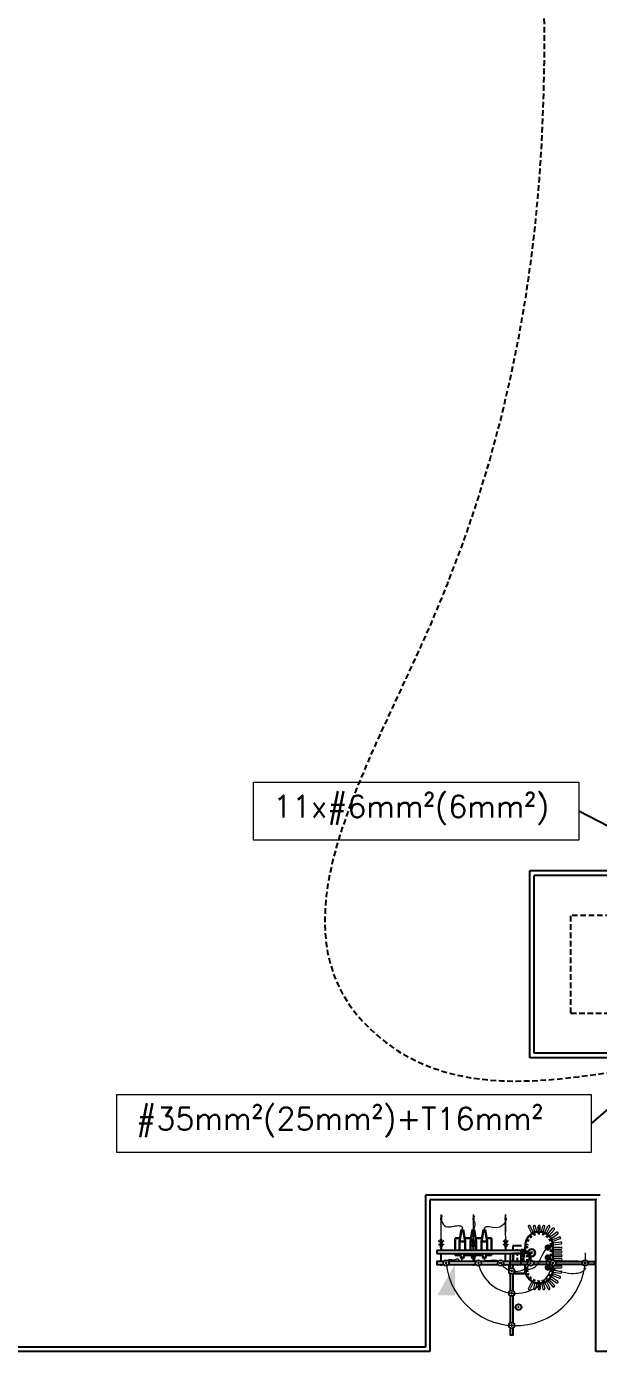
# Model space of a CAD drawing. Header units: millimetres. Extents: x -337670422 to 400479, y -429719 to 319704014.
# Drawn here: x 400028.4 to 400054.1, y -429558.9 to -429499.3 of the extents above; entities that cross this region are included whole.
import ezdxf

# ---------------------------------------------------------------- set-up
doc = ezdxf.new("R2010")
doc.units = ezdxf.units.MM
for name, pattern in [('DASHED2', [0.375, 0.25, -0.125]), ('HIDDEN', [0.375, 0.25, -0.125]), ('HIDDEN2', [0.1875, 0.125, -0.0625])]:
    doc.linetypes.add(name, pattern=pattern)
for name, color, linetype, lineweight in [('02.elt_linha_de_chamada', 1, 'Continuous', 13), ('03.el_texto_inst', 212, 'Continuous', 13), ('I-ELET_EMB', 5, 'Continuous', 35), ('I-FIAÇÃO', 2, 'Continuous', 25), ('I-PONTO_ELE', 4, 'Continuous', 30), ('I-POSTES', 4, 'Continuous', 25)]:
    doc.layers.add(name, color=color, linetype=linetype, lineweight=lineweight)
for name, color, linetype in [('03.el_linha_de_chamada', 1, 'Continuous'), ('10c', 15, 'Continuous'), ('borns', 7, 'DASHED2'), ('CAIXA', 2, 'Continuous'), ('P2', 8, 'Continuous')]:
    doc.layers.add(name, color=color, linetype=linetype)
doc.styles.add('0050-S060', font='romans.shx', dxfattribs={"height": 0.09})
doc.styles.add('ROMANS', font='techl___.ttf', dxfattribs={"height": 1.5})
doc.dimstyles.new('led_bol_075', dxfattribs={"dimtxt": 0.15, "dimasz": 0.075, "dimexe": 0.18, "dimexo": 0.0625, "dimgap": 0.16, "dimtad": 1, "dimzin": 4, "dimdsep": 46, "dimtxsty": 'ROMANS', "dimblk": 'DOTBLANK', "dimcen": 0, "dimse1": 1, "dimse2": 1, "dimclrd": 1, "dimclrt": 2, "dimazin": 0, "dimtfac": 1, "dimtix": 1, "dimtmove": 2, "dimatfit": 0, "dimldrblk": 'DOTBLANK', "dimfxl": 1, "dimtolj": 1, "dimtzin": 4, "dimarcsym": 0})

# ---------------------------------------------------------------- blocks, each defined once
blk = doc.blocks.new('_DotBlank')
at = {"color": 0, "linetype": 'ByBlock', "lineweight": -2}
blk.add_line((-0.5, 0), (-1, 0), dxfattribs=at)
blk.add_circle((0, 0), 0.5, dxfattribs=at)

msp = doc.modelspace()

# ---------------------------------------------------------------- hatches: boundary and pattern name
at = {"layer": '10c'}
h = msp.add_hatch(color=2, dxfattribs=at)
h.dxf.hatch_style = 1
h.paths.add_polyline_path([(400046.885, -429556.359), (400047.685, -429556.359), (400047.685, -429554.959)])
at = {"layer": 'I-FIAÇÃO', "lineweight": 0}
h = msp.add_hatch(color=2, dxfattribs=at)
edge = h.paths.add_edge_path()
edge.add_spline(control_points=[(400047.062, -429552.894), (400047.062, -429552.906), (400047.061, -429552.917), (400047.061, -429552.929)], knot_values=[0.85102, 0.85102, 0.85102, 0.85102, 0.859785, 0.859785, 0.859785, 0.859785], degree=3, periodic=0)
edge.add_spline(control_points=[(400047.061, -429552.929), (400047.061, -429552.929), (400047.061, -429552.94), (400047.062, -429552.951), (400047.062, -429552.963)], knot_values=[0.842293, 0.842293, 0.842293, 0.842293, 0.846657, 0.85102, 0.85102, 0.85102, 0.85102], degree=3, periodic=0)
edge.add_line((400047.062, -429552.963), (400047.077, -429552.963))
edge.add_line((400047.077, -429552.963), (400047.077, -429552.894))
edge.add_line((400047.077, -429552.894), (400047.062, -429552.894))
h.paths.add_polyline_path([(400047.045, -429552.894), (400047.045, -429552.963), (400047.061, -429552.963), (400047.061, -429552.894)])
h = msp.add_hatch(color=2, dxfattribs=at)
edge = h.paths.add_edge_path()
edge.add_spline(control_points=[(400048.512, -429552.894), (400048.512, -429552.906), (400048.511, -429552.917), (400048.511, -429552.929)], knot_values=[0.85102, 0.85102, 0.85102, 0.85102, 0.859785, 0.859785, 0.859785, 0.859785], degree=3, periodic=0)
edge.add_spline(control_points=[(400048.511, -429552.929), (400048.511, -429552.929), (400048.511, -429552.94), (400048.512, -429552.951), (400048.512, -429552.963)], knot_values=[0.842293, 0.842293, 0.842293, 0.842293, 0.846657, 0.85102, 0.85102, 0.85102, 0.85102], degree=3, periodic=0)
edge.add_line((400048.512, -429552.963), (400048.527, -429552.963))
edge.add_line((400048.527, -429552.963), (400048.527, -429552.894))
edge.add_line((400048.527, -429552.894), (400048.512, -429552.894))
h.paths.add_polyline_path([(400048.495, -429552.894), (400048.495, -429552.963), (400048.511, -429552.963), (400048.511, -429552.894)])
h = msp.add_hatch(color=2, dxfattribs=at)
edge = h.paths.add_edge_path()
edge.add_spline(control_points=[(400049.966, -429552.894), (400049.965, -429552.906), (400049.965, -429552.917), (400049.965, -429552.929)], knot_values=[0.85102, 0.85102, 0.85102, 0.85102, 0.859785, 0.859785, 0.859785, 0.859785], degree=3, periodic=0)
edge.add_spline(control_points=[(400049.965, -429552.929), (400049.965, -429552.929), (400049.965, -429552.94), (400049.965, -429552.951), (400049.966, -429552.963)], knot_values=[0.842293, 0.842293, 0.842293, 0.842293, 0.846657, 0.85102, 0.85102, 0.85102, 0.85102], degree=3, periodic=0)
edge.add_line((400049.966, -429552.963), (400049.981, -429552.963))
edge.add_line((400049.981, -429552.963), (400049.981, -429552.894))
edge.add_line((400049.981, -429552.894), (400049.966, -429552.894))
h.paths.add_polyline_path([(400049.949, -429552.894), (400049.949, -429552.963), (400049.965, -429552.963), (400049.965, -429552.894)])

# ---------------------------------------------------------------- linework, layer by layer
for p, q in [((400051.05, -429545.67), (400051.05, -429537.27)), ((400061.507, -429537.27), (400051.05, -429537.27)), ((400051.25, -429545.47), (400051.25, -429537.47)), ((400061.3, -429537.47), (400051.25, -429537.47)), ((400061.483, -429545.47), (400051.25, -429545.47)), ((400061.483, -429545.67), (400051.05, -429545.67)), ((400054.223, -429551.858), (400046.354, -429551.858)), ((400054.061, -429552.058), (400046.554, -429552.058)), ((400054.023, -429558.883), (400054.023, -429552.058)), ((400057.443, -429558.883), (400054.023, -429558.883))]:
    msp.add_line(p, q)
at = {"color": 254, "linetype": 'HIDDEN'}
for p, q in [((400056.2, -429539.27), (400052.9, -429539.27)), ((400052.9, -429543.67), (400052.9, -429539.27)), ((400052.9, -429543.67), (400061.141, -429543.67))]:
    msp.add_line(p, q, dxfattribs=at)
at = {"color": 0}
for p, q in [((400046.354, -429551.858), (400046.354, -429558.683)), ((400046.554, -429552.058), (400046.554, -429558.883)), ((400046.554, -429558.883), (399932.474, -429558.883)), ((400046.354, -429558.683), (399932.674, -429558.683))]:
    msp.add_line(p, q, dxfattribs=at)
at = {"layer": '02.elt_linha_de_chamada'}
for points in [[(400038.613, -429533.284), (400053.261, -429533.284), (400053.261, -429535.888), (400038.613, -429535.888), (400038.613, -429534.528)], [(400032.468, -429547.325), (400053.818, -429547.325), (400053.818, -429549.929), (400032.468, -429549.929), (400032.468, -429548.568)]]:
    msp.add_lwpolyline(points, close=True, dxfattribs=at)
at = {"layer": 'borns', "color": 3}
msp.add_spline([(400050.716, -429445.789), (400049.75, -429469.901), (400046.56, -429526.227), (400043.206, -429543.658), (400045.281, -429545.462), (400056.167, -429546.09)], degree=3, dxfattribs=at)
at = {"layer": 'CAIXA', "const_width": 0.0456, "elevation": -0.032}
msp.add_lwpolyline([(400050.562, -429556.884, -1), (400050.517, -429556.884, -1)], format="xyb", close=True, dxfattribs=at)
at = {"layer": 'CAIXA'}
msp.add_circle((400050.542, -429556.884, -0.032), 0.131, dxfattribs=at)
at = {"layer": 'I-ELET_EMB', "color": 2, "lineweight": 0}
for p, q in [((400047.062, -429553.673), (400047.061, -429552.718)), ((400048.511, -429553.518), (400048.511, -429552.718)), ((400048.512, -429553.673), (400048.511, -429552.718)), ((400049.962, -429553.673), (400049.961, -429552.718)), ((400049.965, -429553.518), (400049.965, -429552.718))]:
    msp.add_line(p, q, dxfattribs=at)
at = {"layer": 'I-FIAÇÃO', "color": 2, "lineweight": 0}
for points in [[(400047.045, -429552.963), (400047.045, -429552.894), (400047.077, -429552.894), (400047.077, -429552.963)], [(400048.495, -429552.963), (400048.495, -429552.894), (400048.527, -429552.894), (400048.527, -429552.963)], [(400049.949, -429552.963), (400049.949, -429552.894), (400049.981, -429552.894), (400049.981, -429552.963)]]:
    msp.add_lwpolyline(points, close=True, dxfattribs=at)
for centre, radius, start, end in [((400050.417, -429554.569), 3.149, 186.13903, 2.22706), ((400050.413, -429554.56), 1.712, 191.65532, 348.34468), ((400050.413, -429554.487), 0.793, 211.90951, 328.09049)]:
    msp.add_arc(centre, radius, start, end, dxfattribs=at)
for points in [[(400047.11, -429552.767), (400047.061, -429552.92), (400047.07, -429552.995), (400047.279, -429553.258), (400047.853, -429553.224), (400047.982, -429553.262), (400048.015, -429553.414)], [(400048.569, -429552.782), (400048.511, -429552.921), (400048.573, -429553.112), (400048.511, -429553.414)], [(400049.929, -429552.781), (400049.965, -429552.928), (400049.93, -429553.094), (400049.609, -429553.311), (400049.109, -429553.281), (400049.029, -429553.304), (400049.006, -429553.414)], [(400047.313, -429554.785), (400047.467, -429554.739), (400047.697, -429554.749), (400047.814, -429554.718), (400047.858, -429554.786), (400047.978, -429554.794), (400047.98, -429554.712)], [(400049.631, -429554.817), (400049.599, -429554.804), (400049.508, -429554.785), (400049.355, -429554.786), (400049.109, -429554.805), (400049.029, -429554.782), (400049.006, -429554.672)]]:
    msp.add_spline(points, degree=3, dxfattribs=at)
for points, knots in [([(400051.087, -429554.906), (400051.127, -429554.753), (400051.117, -429554.542), (400050.98, -429554.357), (400050.863, -429554.447)], [0, 0, 0, 0, 0.2125768, 0.5279428, 0.5279428, 0.5279428, 0.5279428]), ([(400050.864, -429555.139), (400050.994, -429555.223), (400051.505, -429555.106), (400051.592, -429554.421), (400051.859, -429554.205)], [0, 0, 0, 0, 0.2125768, 0.5279428, 0.5279428, 0.5279428, 0.5279428]), ([(400048.615, -429554.836), (400048.549, -429554.818), (400048.57, -429554.78), (400048.618, -429554.733), (400048.55, -429554.763), (400048.568, -429554.702), (400048.511, -429554.707)], [0.5215664, 0.5215664, 0.5215664, 0.5215664, 0.5491088, 0.6582535, 0.7968194, 0.9455653, 0.9455653, 0.9455653, 0.9455653]), ([(400052.213, -429555.139), (400052.088, -429555.275), (400051.877, -429555.167), (400051.728, -429554.836), (400051.861, -429554.664)], [0, 0, 0, 0, 0.2125768, 0.5279428, 0.5279428, 0.5279428, 0.5279428]), ([(400053.563, -429555.139), (400053.474, -429555.312), (400053.063, -429555.43), (400052.551, -429555.371), (400051.859, -429555.107)], [0, 0, 0, 0, 0.2125768, 0.5279428, 0.5279428, 0.5279428, 0.5279428])]:
    msp.add_open_spline(points, degree=3, knots=knots, dxfattribs=at)
at = {"layer": 'I-PONTO_ELE', "color": 2, "lineweight": 0}
for p, q in [((400051.222, -429553.543), (400051.064, -429553.238)), ((400051.367, -429553.501), (400051.303, -429553.246)), ((400051.716, -429553.543), (400051.875, -429553.236)), ((400047.038, -429553.871), (400047.038, -429553.826)), ((400047.087, -429553.826), (400047.038, -429553.826)), ((400047.051, -429553.68), (400047.071, -429553.676)), ((400047.051, -429553.69), (400047.071, -429553.686)), ((400047.051, -429553.693), (400047.071, -429553.688)), ((400047.071, -429553.697), (400047.051, -429553.693)), ((400047.051, -429553.7), (400047.071, -429553.695)), ((400047.051, -429553.709), (400047.071, -429553.705)), ((400047.051, -429553.718), (400047.071, -429553.714)), ((400047.051, -429553.727), (400047.071, -429553.723)), ((400047.072, -429553.676), (400047.052, -429553.67)), ((400047.071, -429553.678), (400047.052, -429553.672)), ((400047.052, -429553.683), (400047.071, -429553.678)), ((400047.072, -429553.686), (400047.052, -429553.68)), ((400047.071, -429553.688), (400047.052, -429553.683)), ((400047.072, -429553.695), (400047.052, -429553.69)), ((400047.052, -429553.702), (400047.071, -429553.697)), ((400047.072, -429553.705), (400047.052, -429553.7)), ((400047.071, -429553.707), (400047.052, -429553.702)), ((400047.052, -429553.711), (400047.071, -429553.707)), ((400047.072, -429553.714), (400047.052, -429553.709)), ((400047.072, -429553.716), (400047.052, -429553.711)), ((400047.052, -429553.72), (400047.072, -429553.716)), ((400047.072, -429553.726), (400047.052, -429553.72)), ((400047.052, -429553.729), (400047.072, -429553.726)), ((400047.072, -429553.732), (400047.052, -429553.727)), ((400047.072, -429553.734), (400047.052, -429553.729)), ((400047.052, -429553.736), (400047.071, -429553.732)), ((400047.052, -429553.738), (400047.072, -429553.734)), ((400047.072, -429553.743), (400047.052, -429553.738)), ((400047.052, -429553.743), (400047.071, -429553.741)), ((400047.052, -429553.746), (400047.072, -429553.743)), ((400047.072, -429553.751), (400047.052, -429553.746)), ((400047.052, -429553.751), (400047.071, -429553.748)), ((400047.052, -429553.754), (400047.072, -429553.751)), ((400047.072, -429553.758), (400047.052, -429553.754)), ((400047.052, -429553.759), (400047.071, -429553.756)), ((400047.052, -429553.761), (400047.072, -429553.758)), ((400047.072, -429553.765), (400047.052, -429553.761)), ((400047.052, -429553.766), (400047.071, -429553.763)), ((400047.052, -429553.768), (400047.072, -429553.765)), ((400047.072, -429553.771), (400047.052, -429553.768)), ((400047.052, -429553.772), (400047.072, -429553.769)), ((400047.052, -429553.774), (400047.072, -429553.771)), ((400047.072, -429553.777), (400047.052, -429553.774)), ((400047.052, -429553.778), (400047.072, -429553.775)), ((400047.052, -429553.78), (400047.072, -429553.777)), ((400047.072, -429553.784), (400047.052, -429553.78)), ((400047.052, -429553.784), (400047.072, -429553.781)), ((400047.052, -429553.786), (400047.072, -429553.784)), ((400047.072, -429553.79), (400047.052, -429553.786)), ((400047.052, -429553.79), (400047.072, -429553.788)), ((400047.052, -429553.792), (400047.072, -429553.79)), ((400047.072, -429553.796), (400047.052, -429553.792)), ((400047.052, -429553.796), (400047.072, -429553.794)), ((400047.052, -429553.798), (400047.072, -429553.796)), ((400047.072, -429553.802), (400047.052, -429553.798)), ((400047.052, -429553.802), (400047.072, -429553.8)), ((400047.052, -429553.805), (400047.072, -429553.802)), ((400047.072, -429553.809), (400047.052, -429553.805)), ((400047.052, -429553.81), (400047.072, -429553.807)), ((400047.052, -429553.812), (400047.072, -429553.809)), ((400047.072, -429553.815), (400047.052, -429553.812)), ((400047.052, -429553.817), (400047.072, -429553.813)), ((400047.052, -429553.819), (400047.072, -429553.815)), ((400047.072, -429553.822), (400047.052, -429553.819)), ((400047.072, -429553.723), (400047.053, -429553.718)), ((400047.072, -429553.741), (400047.053, -429553.736)), ((400047.072, -429553.748), (400047.053, -429553.744)), ((400047.072, -429553.756), (400047.053, -429553.751)), ((400047.072, -429553.763), (400047.053, -429553.759)), ((400047.072, -429553.769), (400047.053, -429553.766)), ((400047.072, -429553.775), (400047.053, -429553.772)), ((400047.072, -429553.781), (400047.053, -429553.778)), ((400047.072, -429553.788), (400047.053, -429553.784)), ((400047.072, -429553.794), (400047.053, -429553.79)), ((400047.072, -429553.8), (400047.053, -429553.796)), ((400047.073, -429553.807), (400047.053, -429553.802)), ((400047.072, -429553.813), (400047.053, -429553.81)), ((400047.072, -429553.82), (400047.053, -429553.817)), ((400047.055, -429553.856), (400047.055, -429553.826)), ((400047.059, -429553.826), (400047.072, -429553.82)), ((400047.064, -429553.826), (400047.072, -429553.822)), ((400047.069, -429553.856), (400047.069, -429553.826)), ((400047.087, -429553.871), (400047.087, -429553.826)), ((400048.488, -429553.871), (400048.488, -429553.826)), ((400048.537, -429553.826), (400048.488, -429553.826)), ((400048.501, -429553.68), (400048.521, -429553.676)), ((400048.501, -429553.69), (400048.521, -429553.686)), ((400048.501, -429553.693), (400048.521, -429553.688)), ((400048.521, -429553.697), (400048.501, -429553.693)), ((400048.501, -429553.7), (400048.521, -429553.695)), ((400048.501, -429553.709), (400048.521, -429553.705)), ((400048.501, -429553.718), (400048.521, -429553.714)), ((400048.501, -429553.727), (400048.521, -429553.723)), ((400048.522, -429553.676), (400048.502, -429553.67)), ((400048.521, -429553.678), (400048.502, -429553.672)), ((400048.502, -429553.683), (400048.521, -429553.678)), ((400048.522, -429553.686), (400048.502, -429553.68)), ((400048.521, -429553.688), (400048.502, -429553.683)), ((400048.522, -429553.695), (400048.502, -429553.69)), ((400048.502, -429553.702), (400048.521, -429553.697)), ((400048.522, -429553.705), (400048.502, -429553.7)), ((400048.521, -429553.707), (400048.502, -429553.702)), ((400048.502, -429553.711), (400048.521, -429553.707)), ((400048.522, -429553.714), (400048.502, -429553.709)), ((400048.522, -429553.716), (400048.502, -429553.711)), ((400048.502, -429553.72), (400048.522, -429553.716)), ((400048.522, -429553.726), (400048.502, -429553.72)), ((400048.502, -429553.729), (400048.522, -429553.726)), ((400048.522, -429553.732), (400048.502, -429553.727)), ((400048.522, -429553.734), (400048.502, -429553.729)), ((400048.502, -429553.736), (400048.521, -429553.732)), ((400048.502, -429553.738), (400048.522, -429553.734)), ((400048.522, -429553.743), (400048.502, -429553.738)), ((400048.502, -429553.743), (400048.521, -429553.741)), ((400048.502, -429553.746), (400048.522, -429553.743)), ((400048.522, -429553.751), (400048.502, -429553.746)), ((400048.502, -429553.751), (400048.521, -429553.748)), ((400048.502, -429553.754), (400048.522, -429553.751)), ((400048.522, -429553.758), (400048.502, -429553.754)), ((400048.502, -429553.759), (400048.521, -429553.756)), ((400048.502, -429553.761), (400048.522, -429553.758)), ((400048.522, -429553.765), (400048.502, -429553.761)), ((400048.502, -429553.766), (400048.521, -429553.763)), ((400048.502, -429553.768), (400048.522, -429553.765)), ((400048.522, -429553.771), (400048.502, -429553.768)), ((400048.502, -429553.772), (400048.522, -429553.769)), ((400048.502, -429553.774), (400048.522, -429553.771)), ((400048.522, -429553.777), (400048.502, -429553.774)), ((400048.502, -429553.778), (400048.522, -429553.775)), ((400048.502, -429553.78), (400048.522, -429553.777)), ((400048.522, -429553.784), (400048.502, -429553.78)), ((400048.502, -429553.784), (400048.522, -429553.781)), ((400048.502, -429553.786), (400048.522, -429553.784)), ((400048.522, -429553.79), (400048.502, -429553.786)), ((400048.502, -429553.79), (400048.522, -429553.788)), ((400048.502, -429553.792), (400048.522, -429553.79)), ((400048.522, -429553.796), (400048.502, -429553.792)), ((400048.502, -429553.796), (400048.522, -429553.794)), ((400048.502, -429553.798), (400048.522, -429553.796)), ((400048.522, -429553.802), (400048.502, -429553.798)), ((400048.502, -429553.802), (400048.522, -429553.8)), ((400048.502, -429553.805), (400048.522, -429553.802)), ((400048.522, -429553.809), (400048.502, -429553.805)), ((400048.502, -429553.81), (400048.522, -429553.807)), ((400048.502, -429553.812), (400048.522, -429553.809)), ((400048.522, -429553.815), (400048.502, -429553.812)), ((400048.502, -429553.817), (400048.522, -429553.813)), ((400048.502, -429553.819), (400048.522, -429553.815)), ((400048.522, -429553.822), (400048.502, -429553.819)), ((400048.522, -429553.723), (400048.503, -429553.718)), ((400048.522, -429553.741), (400048.503, -429553.736)), ((400048.522, -429553.748), (400048.503, -429553.744)), ((400048.522, -429553.756), (400048.503, -429553.751)), ((400048.522, -429553.763), (400048.503, -429553.759)), ((400048.522, -429553.769), (400048.503, -429553.766)), ((400048.522, -429553.775), (400048.503, -429553.772)), ((400048.522, -429553.781), (400048.503, -429553.778)), ((400048.522, -429553.788), (400048.503, -429553.784)), ((400048.522, -429553.794), (400048.503, -429553.79)), ((400048.522, -429553.8), (400048.503, -429553.796)), ((400048.523, -429553.807), (400048.503, -429553.802)), ((400048.522, -429553.813), (400048.503, -429553.81)), ((400048.522, -429553.82), (400048.503, -429553.817)), ((400048.505, -429553.856), (400048.505, -429553.826)), ((400048.509, -429553.826), (400048.522, -429553.82)), ((400048.514, -429553.826), (400048.522, -429553.822)), ((400048.519, -429553.856), (400048.519, -429553.826)), ((400048.537, -429553.871), (400048.537, -429553.826)), ((400049.938, -429553.871), (400049.938, -429553.826)), ((400049.987, -429553.826), (400049.938, -429553.826)), ((400049.951, -429553.68), (400049.971, -429553.676)), ((400049.951, -429553.69), (400049.971, -429553.686)), ((400049.951, -429553.693), (400049.971, -429553.688)), ((400049.971, -429553.697), (400049.951, -429553.693)), ((400049.951, -429553.7), (400049.971, -429553.695)), ((400049.951, -429553.709), (400049.971, -429553.705)), ((400049.951, -429553.718), (400049.971, -429553.714)), ((400049.951, -429553.727), (400049.971, -429553.723)), ((400049.972, -429553.676), (400049.952, -429553.67)), ((400049.971, -429553.678), (400049.952, -429553.672)), ((400049.952, -429553.683), (400049.971, -429553.678)), ((400049.972, -429553.686), (400049.952, -429553.68)), ((400049.971, -429553.688), (400049.952, -429553.683)), ((400049.972, -429553.695), (400049.952, -429553.69)), ((400049.952, -429553.702), (400049.971, -429553.697)), ((400049.972, -429553.705), (400049.952, -429553.7)), ((400049.971, -429553.707), (400049.952, -429553.702)), ((400049.952, -429553.711), (400049.971, -429553.707)), ((400049.972, -429553.714), (400049.952, -429553.709)), ((400049.972, -429553.716), (400049.952, -429553.711)), ((400049.952, -429553.72), (400049.972, -429553.716)), ((400049.972, -429553.726), (400049.952, -429553.72)), ((400049.952, -429553.729), (400049.972, -429553.726)), ((400049.972, -429553.732), (400049.952, -429553.727)), ((400049.972, -429553.734), (400049.952, -429553.729)), ((400049.952, -429553.736), (400049.971, -429553.732)), ((400049.952, -429553.738), (400049.972, -429553.734)), ((400049.972, -429553.743), (400049.952, -429553.738)), ((400049.952, -429553.743), (400049.971, -429553.741)), ((400049.952, -429553.746), (400049.972, -429553.743)), ((400049.972, -429553.751), (400049.952, -429553.746)), ((400049.952, -429553.751), (400049.971, -429553.748)), ((400049.952, -429553.754), (400049.972, -429553.751)), ((400049.972, -429553.758), (400049.952, -429553.754)), ((400049.952, -429553.759), (400049.971, -429553.756)), ((400049.952, -429553.761), (400049.972, -429553.758)), ((400049.972, -429553.765), (400049.952, -429553.761)), ((400049.952, -429553.766), (400049.971, -429553.763)), ((400049.952, -429553.768), (400049.972, -429553.765)), ((400049.972, -429553.771), (400049.952, -429553.768)), ((400049.952, -429553.772), (400049.972, -429553.769)), ((400049.952, -429553.774), (400049.972, -429553.771)), ((400049.972, -429553.777), (400049.952, -429553.774)), ((400049.952, -429553.778), (400049.972, -429553.775)), ((400049.952, -429553.78), (400049.972, -429553.777)), ((400049.972, -429553.784), (400049.952, -429553.78)), ((400049.952, -429553.784), (400049.972, -429553.781)), ((400049.952, -429553.786), (400049.972, -429553.784)), ((400049.972, -429553.79), (400049.952, -429553.786)), ((400049.952, -429553.79), (400049.972, -429553.788)), ((400049.952, -429553.792), (400049.972, -429553.79)), ((400049.972, -429553.796), (400049.952, -429553.792)), ((400049.952, -429553.796), (400049.972, -429553.794)), ((400049.952, -429553.798), (400049.972, -429553.796)), ((400049.972, -429553.802), (400049.952, -429553.798)), ((400049.952, -429553.802), (400049.972, -429553.8)), ((400049.952, -429553.805), (400049.972, -429553.802)), ((400049.972, -429553.809), (400049.952, -429553.805)), ((400049.952, -429553.81), (400049.972, -429553.807)), ((400049.952, -429553.812), (400049.972, -429553.809)), ((400049.972, -429553.815), (400049.952, -429553.812)), ((400049.952, -429553.817), (400049.972, -429553.813)), ((400049.952, -429553.819), (400049.972, -429553.815)), ((400049.972, -429553.822), (400049.952, -429553.819)), ((400049.972, -429553.723), (400049.953, -429553.718)), ((400049.972, -429553.741), (400049.953, -429553.736)), ((400049.972, -429553.748), (400049.953, -429553.744)), ((400049.972, -429553.756), (400049.953, -429553.751)), ((400049.972, -429553.763), (400049.953, -429553.759)), ((400049.972, -429553.769), (400049.953, -429553.766)), ((400049.972, -429553.775), (400049.953, -429553.772)), ((400049.972, -429553.781), (400049.953, -429553.778)), ((400049.972, -429553.788), (400049.953, -429553.784)), ((400049.972, -429553.794), (400049.953, -429553.79)), ((400049.972, -429553.8), (400049.953, -429553.796)), ((400049.973, -429553.807), (400049.953, -429553.802)), ((400049.972, -429553.813), (400049.953, -429553.81)), ((400049.972, -429553.82), (400049.953, -429553.817)), ((400049.955, -429553.856), (400049.955, -429553.826)), ((400049.959, -429553.826), (400049.972, -429553.82)), ((400049.964, -429553.826), (400049.972, -429553.822)), ((400049.969, -429553.856), (400049.969, -429553.826)), ((400049.987, -429553.871), (400049.987, -429553.826)), ((400051.144, -429553.583), (400050.986, -429553.278)), ((400051.281, -429553.523), (400051.218, -429553.268)), ((400051.425, -429553.494), (400051.425, -429553.249)), ((400051.513, -429553.494), (400051.513, -429553.253, -0.032)), ((400051.572, -429553.501), (400051.635, -429553.247)), ((400051.657, -429553.523), (400051.721, -429553.268)), ((400051.795, -429553.583), (400051.953, -429553.277)), ((400051.848, -429553.62), (400052.09, -429553.344)), ((400051.914, -429553.678), (400052.157, -429553.402)), ((400051.956, -429553.726), (400052.259, -429553.517)), ((400052.007, -429553.799), (400052.309, -429553.59)), ((400052.036, -429553.855), (400052.38, -429553.726)), ((400052.067, -429553.938), (400052.411, -429553.808)), ((400046.944, -429553.916), (400046.944, -429553.918)), ((400046.944, -429554.069), (400046.944, -429554.072)), ((400046.949, -429553.925), (400046.98, -429553.936)), ((400046.949, -429554.078), (400046.98, -429554.09)), ((400046.952, -429553.909), (400047.173, -429553.909)), ((400046.952, -429554.062), (400047.173, -429554.062)), ((400046.992, -429553.909), (400046.992, -429553.9)), ((400046.992, -429553.9), (400047.132, -429553.9)), ((400046.992, -429554.062), (400046.992, -429554.054)), ((400046.992, -429554.054), (400047.132, -429554.054)), ((400047.008, -429553.951), (400047.014, -429553.997)), ((400047.008, -429554.104), (400047.014, -429554.15)), ((400047.011, -429553.942), (400047.114, -429553.942)), ((400047.011, -429554.095), (400047.114, -429554.095)), ((400047.015, -429553.999), (400047.033, -429554.02)), ((400047.016, -429554.154), (400047.034, -429554.175)), ((400047.02, -429553.998), (400047.104, -429553.998)), ((400047.021, -429554.153), (400047.105, -429554.153)), ((400047.027, -429554.328), (400047.099, -429554.328)), ((400047.027, -429554.336), (400047.027, -429554.328)), ((400047.027, -429554.336), (400047.099, -429554.336)), ((400047.033, -429554.307), (400047.033, -429554.328)), ((400047.094, -429554.307), (400047.033, -429554.307)), ((400047.034, -429554.047), (400047.034, -429554.023)), ((400047.035, -429554.202), (400047.035, -429554.178)), ((400047.039, -429554.02), (400047.085, -429554.02)), ((400047.04, -429554.176), (400047.086, -429554.176)), ((400047.041, -429554.054), (400047.083, -429554.054)), ((400047.041, -429554.054), (400047.083, -429554.054)), ((400047.042, -429554.209), (400047.084, -429554.209)), ((400047.055, -429554.253), (400047.055, -429554.307)), ((400047.071, -429554.253), (400047.071, -429554.307)), ((400047.09, -429554.047), (400047.09, -429554.023)), ((400047.109, -429553.999), (400047.091, -429554.02)), ((400047.091, -429554.202), (400047.091, -429554.178)), ((400047.11, -429554.154), (400047.092, -429554.175)), ((400047.094, -429554.307), (400047.094, -429554.328)), ((400047.099, -429554.336), (400047.099, -429554.328)), ((400047.116, -429553.951), (400047.11, -429553.997)), ((400047.117, -429554.104), (400047.111, -429554.15)), ((400047.132, -429553.909), (400047.132, -429553.9)), ((400047.132, -429554.062), (400047.132, -429554.054)), ((400047.175, -429553.925), (400047.144, -429553.936)), ((400047.175, -429554.078), (400047.144, -429554.09)), ((400047.18, -429553.916), (400047.18, -429553.918)), ((400047.18, -429554.069), (400047.18, -429554.072)), ((400048.394, -429553.916), (400048.394, -429553.918)), ((400048.394, -429554.069), (400048.394, -429554.072)), ((400048.399, -429553.925), (400048.43, -429553.936)), ((400048.399, -429554.078), (400048.43, -429554.09)), ((400048.402, -429553.909), (400048.623, -429553.909)), ((400048.402, -429554.062), (400048.623, -429554.062)), ((400048.442, -429553.909), (400048.442, -429553.9)), ((400048.442, -429553.9), (400048.582, -429553.9)), ((400048.442, -429554.062), (400048.442, -429554.054)), ((400048.442, -429554.054), (400048.582, -429554.054)), ((400048.458, -429553.951), (400048.464, -429553.997)), ((400048.458, -429554.104), (400048.464, -429554.15)), ((400048.461, -429553.942), (400048.564, -429553.942)), ((400048.461, -429554.095), (400048.564, -429554.095)), ((400048.465, -429553.999), (400048.483, -429554.02)), ((400048.466, -429554.154), (400048.484, -429554.175)), ((400048.47, -429553.998), (400048.554, -429553.998)), ((400048.471, -429554.153), (400048.555, -429554.153)), ((400048.477, -429554.328), (400048.549, -429554.328)), ((400048.477, -429554.336), (400048.477, -429554.328)), ((400048.477, -429554.336), (400048.549, -429554.336)), ((400048.477, -429554.336), (400048.549, -429554.336)), ((400048.483, -429554.307), (400048.483, -429554.328)), ((400048.544, -429554.307), (400048.483, -429554.307)), ((400048.484, -429554.047), (400048.484, -429554.023)), ((400048.485, -429554.202), (400048.485, -429554.178)), ((400048.489, -429554.02), (400048.535, -429554.02)), ((400048.49, -429554.176), (400048.536, -429554.176)), ((400048.491, -429554.054), (400048.533, -429554.054)), ((400048.491, -429554.054), (400048.533, -429554.054)), ((400048.492, -429554.209), (400048.534, -429554.209)), ((400048.505, -429554.253), (400048.505, -429554.307)), ((400048.521, -429554.253), (400048.521, -429554.307)), ((400048.54, -429554.047), (400048.54, -429554.023)), ((400048.559, -429553.999), (400048.541, -429554.02)), ((400048.541, -429554.202), (400048.541, -429554.178)), ((400048.56, -429554.154), (400048.542, -429554.175)), ((400048.544, -429554.307), (400048.544, -429554.328)), ((400048.549, -429554.336), (400048.549, -429554.328)), ((400048.566, -429553.951), (400048.56, -429553.997)), ((400048.567, -429554.104), (400048.561, -429554.15)), ((400048.582, -429553.909), (400048.582, -429553.9)), ((400048.582, -429554.062), (400048.582, -429554.054)), ((400048.625, -429553.925), (400048.594, -429553.936)), ((400048.625, -429554.078), (400048.594, -429554.09)), ((400048.63, -429553.916), (400048.63, -429553.918)), ((400048.63, -429554.069), (400048.63, -429554.072)), ((400049.844, -429553.916), (400049.844, -429553.918)), ((400049.844, -429554.069), (400049.844, -429554.072)), ((400049.849, -429553.925), (400049.88, -429553.936)), ((400049.849, -429554.078), (400049.88, -429554.09)), ((400049.852, -429553.909), (400050.073, -429553.909)), ((400049.852, -429554.062), (400050.073, -429554.062)), ((400049.892, -429553.909), (400049.892, -429553.9)), ((400049.892, -429553.9), (400050.032, -429553.9)), ((400049.892, -429554.062), (400049.892, -429554.054)), ((400049.892, -429554.054), (400050.032, -429554.054)), ((400049.908, -429553.951), (400049.914, -429553.997)), ((400049.908, -429554.104), (400049.914, -429554.15)), ((400049.911, -429553.942), (400050.014, -429553.942)), ((400049.911, -429554.095), (400050.014, -429554.095)), ((400049.915, -429553.999), (400049.933, -429554.02)), ((400049.916, -429554.154), (400049.934, -429554.175)), ((400049.92, -429553.998), (400050.004, -429553.998)), ((400049.921, -429554.153), (400050.005, -429554.153)), ((400049.927, -429554.328), (400049.999, -429554.328)), ((400049.927, -429554.336), (400049.927, -429554.328)), ((400049.999, -429554.336), (400049.927, -429554.336)), ((400049.927, -429554.336), (400049.999, -429554.336)), ((400049.933, -429554.307), (400049.933, -429554.328)), ((400049.994, -429554.307), (400049.933, -429554.307)), ((400049.934, -429554.047), (400049.934, -429554.023)), ((400049.935, -429554.202), (400049.935, -429554.178)), ((400049.939, -429554.02), (400049.985, -429554.02)), ((400049.94, -429554.176), (400049.986, -429554.176)), ((400049.941, -429554.054), (400049.983, -429554.054)), ((400049.941, -429554.054), (400049.983, -429554.054)), ((400049.942, -429554.209), (400049.984, -429554.209)), ((400049.955, -429554.253), (400049.955, -429554.307)), ((400049.971, -429554.253), (400049.971, -429554.307)), ((400049.99, -429554.047), (400049.99, -429554.023)), ((400050.009, -429553.999), (400049.991, -429554.02)), ((400049.991, -429554.202), (400049.991, -429554.178)), ((400050.01, -429554.154), (400049.992, -429554.175)), ((400049.994, -429554.307), (400049.994, -429554.328)), ((400049.999, -429554.336), (400049.999, -429554.328)), ((400050.016, -429553.951), (400050.01, -429553.997)), ((400050.017, -429554.104), (400050.011, -429554.15)), ((400050.032, -429553.909), (400050.032, -429553.9)), ((400050.032, -429554.062), (400050.032, -429554.054)), ((400050.075, -429553.925), (400050.044, -429553.936)), ((400050.075, -429554.078), (400050.044, -429554.09)), ((400050.08, -429553.916), (400050.08, -429553.918)), ((400050.08, -429554.069), (400050.08, -429554.072)), ((400052.083, -429554), (400052.448, -429553.958)), ((400052.092, -429554.196), (400052.459, -429554.196)), ((400052.092, -429554.284), (400052.459, -429554.284)), ((400052.092, -429554.363), (400052.459, -429554.363)), ((400052.093, -429554.088), (400052.458, -429554.045)), ((400047.027, -429554.976), (400047.027, -429554.984)), ((400047.099, -429554.976), (400047.027, -429554.976)), ((400047.099, -429554.984), (400047.027, -429554.984)), ((400047.033, -429555.005), (400047.033, -429554.984)), ((400047.033, -429555.005), (400047.094, -429555.005)), ((400047.048, -429554.836), (400047.048, -429554.476)), ((400047.078, -429554.836), (400047.078, -429554.476)), ((400047.094, -429555.005), (400047.094, -429554.984)), ((400047.099, -429554.976), (400047.099, -429554.984)), ((400048.477, -429554.976), (400048.477, -429554.984)), ((400048.549, -429554.976), (400048.477, -429554.976)), ((400048.549, -429554.984), (400048.477, -429554.984)), ((400048.483, -429555.005), (400048.483, -429554.984)), ((400048.483, -429555.005), (400048.544, -429555.005)), ((400048.498, -429554.836), (400048.498, -429554.476)), ((400048.528, -429554.836), (400048.528, -429554.476)), ((400048.544, -429555.005), (400048.544, -429554.984)), ((400048.549, -429554.976), (400048.549, -429554.984)), ((400049.927, -429554.976), (400049.927, -429554.984)), ((400049.999, -429554.976), (400049.927, -429554.976)), ((400049.999, -429554.984), (400049.927, -429554.984)), ((400049.933, -429555.005), (400049.933, -429554.984)), ((400049.933, -429555.005), (400049.994, -429555.005)), ((400049.948, -429554.836), (400049.948, -429554.476)), ((400049.978, -429554.836), (400049.978, -429554.476)), ((400049.994, -429555.005), (400049.994, -429554.984)), ((400049.999, -429554.976), (400049.999, -429554.984)), ((400052.092, -429554.451), (400052.459, -429554.451)), ((400052.092, -429554.53), (400052.459, -429554.53)), ((400052.092, -429554.618), (400052.459, -429554.618)), ((400052.092, -429554.697), (400052.459, -429554.697)), ((400052.092, -429555.031), (400052.459, -429555.031)), ((400052.161, -429554.785), (400052.459, -429554.785)), ((400051.956, -429555.585), (400052.259, -429555.794)), ((400052.007, -429555.513), (400052.309, -429555.722)), ((400052.036, -429555.456), (400052.38, -429555.586)), ((400052.067, -429555.373), (400052.411, -429555.503)), ((400052.083, -429555.311), (400052.448, -429555.354)), ((400052.092, -429555.12), (400052.459, -429555.12)), ((400052.093, -429555.223), (400052.458, -429555.266)), ((400051.144, -429555.728), (400050.987, -429556.031)), ((400051.222, -429555.768), (400051.065, -429556.072)), ((400051.281, -429555.789), (400051.218, -429556.042)), ((400051.367, -429555.81), (400051.304, -429556.063)), ((400051.425, -429555.818), (400051.425, -429556.058, 0.012)), ((400051.513, -429555.818), (400051.513, -429556.064)), ((400051.572, -429555.81), (400051.635, -429556.067)), ((400051.657, -429555.789), (400051.721, -429556.045)), ((400051.716, -429555.768), (400051.872, -429556.07)), ((400051.795, -429555.728), (400051.951, -429556.03)), ((400051.848, -429555.692), (400052.09, -429555.968)), ((400051.914, -429555.633), (400052.157, -429555.909))]:
    msp.add_line(p, q, dxfattribs=at)
at = {"layer": 'I-PONTO_ELE', "color": 2, "linetype": 'Continuous'}
for p, q in [((400047.883, -429553.933), (400047.983, -429553.414)), ((400048.048, -429553.414), (400047.983, -429553.414)), ((400048.148, -429553.933), (400048.048, -429553.414)), ((400048.378, -429553.933), (400048.409, -429553.774)), ((400048.413, -429553.753), (400048.479, -429553.414)), ((400048.543, -429553.414), (400048.479, -429553.414)), ((400048.609, -429553.753), (400048.543, -429553.414)), ((400048.643, -429553.933), (400048.613, -429553.774)), ((400048.873, -429553.933), (400048.974, -429553.414)), ((400049.037, -429553.414), (400048.973, -429553.414)), ((400049.139, -429553.933), (400049.038, -429553.414)), ((400049.333, -429553.781), (400049.333, -429554.336)), ((400047.908, -429554.476), (400047.983, -429554.707)), ((400048.048, -429554.707), (400047.983, -429554.707)), ((400048.123, -429554.476), (400048.048, -429554.707)), ((400048.403, -429554.476), (400048.479, -429554.707)), ((400048.498, -429554.707), (400048.479, -429554.707)), ((400048.543, -429554.707), (400048.528, -429554.707)), ((400048.618, -429554.476), (400048.543, -429554.707)), ((400048.899, -429554.476), (400048.974, -429554.707)), ((400049.038, -429554.707), (400048.974, -429554.707)), ((400049.113, -429554.476), (400049.038, -429554.707)), ((400049.333, -429554.476), (400049.333, -429554.55))]:
    msp.add_line(p, q, dxfattribs=at)
at = {"layer": 'I-PONTO_ELE', "color": 2, "linetype": 'Continuous', "lineweight": 0}
for p, q in [((400050.514, -429554.314), (400050.452, -429554.314)), ((400050.483, -429554.314), (400050.483, -429554.336)), ((400050.514, -429554.997), (400050.452, -429554.997)), ((400050.483, -429554.997), (400050.483, -429554.976))]:
    msp.add_line(p, q, dxfattribs=at)
at = {"layer": 'I-PONTO_ELE', "color": 2}
for p, q in [((400050.847, -429554.318), (400050.663, -429554.318)), ((400050.847, -429554.298), (400050.853, -429554.024)), ((400050.847, -429554.298), (400050.847, -429554.439)), ((400052.092, -429554.766), (400052.092, -429554.116)), ((400050.126, -429555.169), (400050.126, -429554.976)), ((400050.841, -429554.976), (400050.303, -429554.976)), ((400050.77, -429554.512), (400050.77, -429554.617)), ((400050.841, -429554.512), (400050.77, -429554.512)), ((400050.77, -429554.617), (400050.841, -429554.617)), ((400050.77, -429554.8), (400050.77, -429554.694)), ((400050.77, -429554.694), (400050.793, -429554.694)), ((400050.815, -429554.8), (400050.77, -429554.8)), ((400050.841, -429554.976), (400050.841, -429555.38)), ((400053.219, -429554.836), (400052.504, -429554.836)), ((400050.126, -429555.38), (400050.126, -429555.349)), ((400050.163, -429555.38), (400050.126, -429555.38)), ((400050.841, -429555.38), (400050.303, -429555.38)), ((400050.847, -429555.195), (400050.847, -429555.139)), ((400052.092, -429555.195), (400052.092, -429555.046))]:
    msp.add_line(p, q, dxfattribs=at)
at = {"layer": 'I-PONTO_ELE', "color": 2, "linetype": 'HIDDEN2', "ltscale": 0.3}
for p, q in [((400050.936, -429554.836), (400050.937, -429554.082)), ((400052.003, -429554.796), (400052.003, -429554.116)), ((400050.936, -429555.195), (400050.936, -429554.976)), ((400052.003, -429555.195), (400052.003, -429555.015))]:
    msp.add_line(p, q, dxfattribs=at)
at = {"layer": 'I-PONTO_ELE', "color": 2, "linetype": 'HIDDEN2', "lineweight": 0, "ltscale": 0.5}
for p, q in [((400050.468, -429554.476), (400050.468, -429554.836)), ((400050.498, -429554.476), (400050.498, -429554.836))]:
    msp.add_line(p, q, dxfattribs=at)
at = {"layer": 'I-PONTO_ELE', "color": 2, "linetype": 'Continuous'}
for points in [[(400047.688, -429554.336), (400047.688, -429553.781)], [(400047.688, -429553.781), (400047.912, -429553.781)], [(400048.119, -429553.781), (400048.408, -429553.781)], [(400048.614, -429553.781), (400048.903, -429553.781)], [(400049.109, -429553.781), (400049.333, -429553.781)], [(400047.883, -429554.336), (400047.883, -429553.933), (400048.148, -429553.933), (400048.148, -429554.336)], [(400048.378, -429554.336), (400048.378, -429553.933), (400048.426, -429553.933)], [(400048.597, -429553.933), (400048.643, -429553.933), (400048.643, -429554.336)], [(400048.873, -429554.336), (400048.873, -429553.933), (400049.139, -429553.933), (400049.139, -429554.336)], [(400047.688, -429554.55), (400047.688, -429554.476)], [(400047.688, -429554.55), (400047.932, -429554.55)], [(400048.099, -429554.55), (400048.427, -429554.55)], [(400048.594, -429554.55), (400048.923, -429554.55)], [(400049.089, -429554.55), (400049.333, -429554.55)]]:
    msp.add_lwpolyline(points, dxfattribs=at)
at = {"layer": 'I-PONTO_ELE', "color": 2, "lineweight": 0}
for points in [[(400051.482, -429553.272), (400051.482, -429553.494), (400051.457, -429553.494), (400051.457, -429553.272)], [(400051.481, -429555.818), (400051.481, -429556.039), (400051.456, -429556.039), (400051.456, -429555.818)]]:
    msp.add_lwpolyline(points, dxfattribs=at)
at = {"layer": 'I-PONTO_ELE', "color": 2, "linetype": 'Continuous', "lineweight": 0}
for points in [[(400050.452, -429554.314), (400050.452, -429554.336)], [(400050.514, -429554.336), (400050.514, -429554.314)], [(400050.452, -429554.997), (400050.452, -429554.976)], [(400050.514, -429554.976), (400050.514, -429554.997)]]:
    msp.add_lwpolyline(points, dxfattribs=at)
at = {"layer": 'I-PONTO_ELE', "color": 2}
for points in [[(400050.663, -429554.418), (400050.77, -429554.418), (400050.77, -429554.356), (400050.663, -429554.356)], [(400050.663, -429554.596), (400050.77, -429554.596), (400050.77, -429554.534), (400050.663, -429554.534)], [(400050.663, -429554.716), (400050.77, -429554.716), (400050.77, -429554.778), (400050.663, -429554.778)]]:
    msp.add_lwpolyline(points, dxfattribs=at)
msp.add_lwpolyline([(400050.77, -429554.334), (400050.77, -429554.44), (400050.847, -429554.44), (400050.847, -429554.334)], close=True, dxfattribs=at)
at = {"layer": 'I-PONTO_ELE', "color": 2, "linetype": 'Continuous', "lineweight": 0}
for points in [[(400047.318, -429554.924), (400047.318, -429554.888), (400047.287, -429554.87), (400047.255, -429554.888), (400047.255, -429554.924), (400047.287, -429554.942)], [(400048.768, -429554.924), (400048.768, -429554.888), (400048.737, -429554.87), (400048.705, -429554.888), (400048.705, -429554.924), (400048.737, -429554.942)], [(400049.709, -429554.924), (400049.709, -429554.888), (400049.74, -429554.87), (400049.771, -429554.888), (400049.771, -429554.924), (400049.74, -429554.942)], [(400051.118, -429554.924), (400051.118, -429554.888), (400051.087, -429554.87), (400051.055, -429554.888), (400051.055, -429554.924), (400051.087, -429554.942)], [(400052.059, -429554.924), (400052.059, -429554.888), (400052.09, -429554.87), (400052.121, -429554.888), (400052.121, -429554.924), (400052.09, -429554.942)], [(400053.509, -429554.924), (400053.509, -429554.888), (400053.54, -429554.87), (400053.571, -429554.888), (400053.571, -429554.924), (400053.54, -429554.942)], [(400050.251, -429555.29), (400050.215, -429555.29), (400050.197, -429555.259), (400050.215, -429555.228), (400050.251, -429555.228), (400050.269, -429555.259)], [(400050.251, -429556.231), (400050.215, -429556.231), (400050.197, -429556.263), (400050.215, -429556.294), (400050.251, -429556.294), (400050.269, -429556.263)], [(400050.251, -429557.681), (400050.215, -429557.681), (400050.197, -429557.712), (400050.215, -429557.743), (400050.251, -429557.743), (400050.269, -429557.712)]]:
    msp.add_lwpolyline(points, close=True, dxfattribs=at)
at = {"layer": 'I-PONTO_ELE', "color": 2, "lineweight": 0}
for centre, radius in [((400047.062, -429553.882), 0.0133), ((400047.063, -429554.038), 0.0106), ((400047.063, -429554.195), 0.0106), ((400048.512, -429553.882), 0.0133), ((400048.513, -429554.038), 0.0106), ((400048.513, -429554.195), 0.0106), ((400049.962, -429553.882), 0.0133), ((400049.963, -429554.038), 0.0106), ((400049.963, -429554.195), 0.0106)]:
    msp.add_circle(centre, radius, dxfattribs=at)
at = {"layer": 'I-PONTO_ELE', "color": 2}
for centre, radius in [((400051.132, -429554.446), 0.164), ((400051.132, -429554.446), 0.0268), ((400051.859, -429554.205), 0.0925), ((400051.859, -429554.205), 0.0548), ((400051.859, -429554.205), 0.029), ((400051.859, -429554.656), 0.0925), ((400051.859, -429555.107), 0.0925), ((400051.859, -429554.656), 0.0548), ((400051.859, -429554.656), 0.029), ((400051.859, -429555.107), 0.0548), ((400051.859, -429555.107), 0.029)]:
    msp.add_circle(centre, radius, dxfattribs=at)
at = {"layer": 'I-PONTO_ELE', "color": 2, "linetype": 'Continuous', "lineweight": 0}
for centre, radius in [((400047.287, -429554.906), 0.14), ((400047.287, -429554.906), 0.12), ((400047.287, -429554.906), 0.0159), ((400048.737, -429554.906), 0.14), ((400048.737, -429554.906), 0.12), ((400048.737, -429554.906), 0.0159), ((400049.74, -429554.906), 0.14), ((400049.74, -429554.906), 0.12), ((400049.74, -429554.906), 0.0159), ((400051.087, -429554.906), 0.14), ((400051.087, -429554.906), 0.12), ((400051.087, -429554.906), 0.0159), ((400052.09, -429554.906), 0.14), ((400052.09, -429554.906), 0.12), ((400052.09, -429554.906), 0.0159), ((400053.54, -429554.906), 0.14), ((400053.54, -429554.906), 0.12), ((400053.54, -429554.906), 0.0159), ((400050.233, -429555.259), 0.14), ((400050.233, -429555.259), 0.12), ((400050.233, -429555.259), 0.0159), ((400050.233, -429556.263), 0.14), ((400050.233, -429556.263), 0.12), ((400050.233, -429556.263), 0.0159), ((400050.233, -429557.712), 0.14), ((400050.233, -429557.712), 0.12), ((400050.233, -429557.712), 0.0159)]:
    msp.add_circle(centre, radius, dxfattribs=at)
at = {"layer": 'I-PONTO_ELE', "color": 2, "lineweight": 0}
for centre, radius, start, end in [((400051.025, -429553.258), 0.0441, 27.35883, 207.35883), ((400051.261, -429553.257), 0.0441, 13.951, 193.951), ((400051.469, -429553.253, -0.032), 0.0441, 0, 180), ((400051.678, -429553.257), 0.0441, 346.049, 166.049), ((400051.914, -429553.256), 0.0441, 332.64117, 152.64117), ((400052.124, -429553.373), 0.0441, 318.64117, 138.64117), ((400052.284, -429553.553), 0.0441, 304.64117, 124.64117), ((400052.396, -429553.767), 0.0441, 290.64117, 110.64117), ((400046.952, -429553.916), 0.00705, 90, 180), ((400046.952, -429553.918), 0.00705, 180, 249.53064), ((400046.952, -429554.069), 0.00705, 90, 180), ((400046.952, -429554.072), 0.00705, 180, 249.53064), ((400047.011, -429553.856), 0.0863, 249.53064, 270), ((400047.011, -429554.009), 0.0863, 249.53064, 270), ((400047.015, -429553.949), 0.00705, 90, 192.95982), ((400047.015, -429554.102), 0.00705, 90, 192.95982), ((400047.021, -429553.995), 0.00705, 192.95982, 207.90631), ((400047.021, -429553.995), 0.00705, 192.95982, 207.90631), ((400047.021, -429554.149), 0.00705, 192.95982, 207.90631), ((400047.027, -429554.023), 0.00705, 0, 27.90631), ((400047.041, -429554.047), 0.00705, 180, 270), ((400047.028, -429554.178), 0.00705, 0, 27.90631), ((400047.062, -429553.882), 0.0267, 316.24526, 223.75474), ((400047.042, -429554.202), 0.00705, 180, 270), ((400047.064, -429554.25), 0.0277, 165.61755, 250.96962), ((400047.039, -429554.243), 0.0025, 11.55491, 165.61755), ((400047.065, -429554.238), 0.0234, 191.55491, 244.61468), ((400047.063, -429554.253), 0.00826, 0, 180), ((400047.096, -429554.208), 0.0399, 182.09648, 238.61975), ((400047.064, -429554.25), 0.0277, 285.76446, 57.02523), ((400047.066, -429554.252), 0.0106, 298.73704, 327.42022), ((400047.109, -429554.209), 0.0352, 180.4358, 209.78145), ((400047.063, -429554.25), 0.0141, 327.42022, 33.73723), ((400047.083, -429554.047), 0.00705, 270, 0), ((400047.084, -429554.202), 0.00705, 270, 0), ((400047.097, -429554.023), 0.00705, 152.09369, 180), ((400047.098, -429554.178), 0.00705, 152.09369, 180), ((400047.109, -429553.949), 0.00705, 347.04018, 90), ((400047.103, -429553.995), 0.00705, 332.09369, 347.04018), ((400047.103, -429553.995), 0.00705, 332.09369, 347.04018), ((400047.104, -429554.149), 0.00705, 332.09369, 347.04018), ((400047.104, -429554.151), 0.00705, 332.09369, 347.04018), ((400047.104, -429554.151), 0.00705, 332.09369, 347.04018), ((400047.111, -429554.102), 0.00705, 347.04018, 90), ((400047.114, -429553.856), 0.0863, 270, 290.46936), ((400047.114, -429554.009), 0.0863, 270, 290.46936), ((400047.173, -429553.916), 0.00705, 0, 90), ((400047.173, -429554.069), 0.00705, 0, 90), ((400047.173, -429553.918), 0.00705, 290.46936, 0), ((400047.173, -429554.072), 0.00705, 290.46936, 0), ((400048.402, -429553.916), 0.00705, 90, 180), ((400048.402, -429553.918), 0.00705, 180, 249.53064), ((400048.402, -429554.069), 0.00705, 90, 180), ((400048.402, -429554.072), 0.00705, 180, 249.53064), ((400048.461, -429553.856), 0.0863, 249.53064, 270), ((400048.461, -429554.009), 0.0863, 249.53064, 270), ((400048.465, -429553.949), 0.00705, 90, 192.95982), ((400048.465, -429554.102), 0.00705, 90, 192.95982), ((400048.471, -429553.995), 0.00705, 192.95982, 207.90631), ((400048.471, -429553.995), 0.00705, 192.95982, 207.90631), ((400048.471, -429554.149), 0.00705, 192.95982, 207.90631), ((400048.477, -429554.023), 0.00705, 0, 27.90631), ((400048.491, -429554.047), 0.00705, 180, 270), ((400048.478, -429554.178), 0.00705, 0, 27.90631), ((400048.512, -429553.882), 0.0267, 316.24526, 223.75474), ((400048.492, -429554.202), 0.00705, 180, 270), ((400048.514, -429554.25), 0.0277, 165.61755, 250.96962), ((400048.489, -429554.243), 0.0025, 11.55491, 165.61755), ((400048.515, -429554.238), 0.0234, 191.55491, 244.61468), ((400048.513, -429554.253), 0.00826, 0, 180), ((400048.546, -429554.208), 0.0399, 182.09648, 238.61975), ((400048.514, -429554.25), 0.0277, 285.76446, 57.02523), ((400048.516, -429554.252), 0.0106, 298.73704, 327.42022), ((400048.559, -429554.209), 0.0352, 180.4358, 209.78145), ((400048.513, -429554.25), 0.0141, 327.42022, 33.73723), ((400048.533, -429554.047), 0.00705, 270, 0), ((400048.534, -429554.202), 0.00705, 270, 0), ((400048.547, -429554.023), 0.00705, 152.09369, 180), ((400048.548, -429554.178), 0.00705, 152.09369, 180), ((400048.559, -429553.949), 0.00705, 347.04018, 90), ((400048.553, -429553.995), 0.00705, 332.09369, 347.04018), ((400048.553, -429553.995), 0.00705, 332.09369, 347.04018), ((400048.554, -429554.149), 0.00705, 332.09369, 347.04018), ((400048.554, -429554.151), 0.00705, 332.09369, 347.04018), ((400048.554, -429554.151), 0.00705, 332.09369, 347.04018), ((400048.561, -429554.102), 0.00705, 347.04018, 90), ((400048.564, -429553.856), 0.0863, 270, 290.46936), ((400048.564, -429554.009), 0.0863, 270, 290.46936), ((400048.623, -429553.916), 0.00705, 0, 90), ((400048.623, -429554.069), 0.00705, 0, 90), ((400048.623, -429553.918), 0.00705, 290.46936, 0), ((400048.623, -429554.072), 0.00705, 290.46936, 0), ((400049.852, -429553.916), 0.00705, 90, 180), ((400049.852, -429553.918), 0.00705, 180, 249.53064), ((400049.852, -429554.069), 0.00705, 90, 180), ((400049.852, -429554.072), 0.00705, 180, 249.53064), ((400049.911, -429553.856), 0.0863, 249.53064, 270), ((400049.911, -429554.009), 0.0863, 249.53064, 270), ((400049.915, -429553.949), 0.00705, 90, 192.95982), ((400049.915, -429554.102), 0.00705, 90, 192.95982), ((400049.921, -429553.995), 0.00705, 192.95982, 207.90631), ((400049.921, -429553.995), 0.00705, 192.95982, 207.90631), ((400049.921, -429554.149), 0.00705, 192.95982, 207.90631), ((400049.927, -429554.023), 0.00705, 0, 27.90631), ((400049.941, -429554.047), 0.00705, 180, 270), ((400049.928, -429554.178), 0.00705, 0, 27.90631), ((400049.962, -429553.882), 0.0267, 316.24526, 223.75474), ((400049.942, -429554.202), 0.00705, 180, 270), ((400049.964, -429554.25), 0.0277, 165.61755, 250.96962), ((400049.939, -429554.243), 0.0025, 11.55491, 165.61755), ((400049.965, -429554.238), 0.0234, 191.55491, 244.61468), ((400049.963, -429554.253), 0.00826, 0, 180), ((400049.996, -429554.208), 0.0399, 182.09648, 238.61975), ((400049.964, -429554.25), 0.0277, 285.76446, 57.02523), ((400049.966, -429554.252), 0.0106, 298.73704, 327.42022), ((400050.009, -429554.209), 0.0352, 180.4358, 209.78145), ((400049.963, -429554.25), 0.0141, 327.42022, 33.73723), ((400049.983, -429554.047), 0.00705, 270, 0), ((400049.984, -429554.202), 0.00705, 270, 0), ((400049.997, -429554.023), 0.00705, 152.09369, 180), ((400049.998, -429554.178), 0.00705, 152.09369, 180), ((400050.009, -429553.949), 0.00705, 347.04018, 90), ((400050.003, -429553.995), 0.00705, 332.09369, 347.04018), ((400050.003, -429553.995), 0.00705, 332.09369, 347.04018), ((400050.004, -429554.149), 0.00705, 332.09369, 347.04018), ((400050.004, -429554.151), 0.00705, 332.09369, 347.04018), ((400050.004, -429554.151), 0.00705, 332.09369, 347.04018), ((400050.011, -429554.102), 0.00705, 347.04018, 90), ((400050.014, -429553.856), 0.0863, 270, 290.46936), ((400050.014, -429554.009), 0.0863, 270, 290.46936), ((400050.073, -429553.916), 0.00705, 0, 90), ((400050.073, -429554.069), 0.00705, 0, 90), ((400050.073, -429553.918), 0.00705, 290.46936, 0), ((400050.073, -429554.072), 0.00705, 290.46936, 0), ((400052.453, -429554.002), 0.0441, 276.64117, 96.64117), ((400052.459, -429554.24), 0.0441, 270, 90), ((400052.459, -429554.407), 0.0441, 270, 90), ((400052.459, -429554.574), 0.0441, 270, 90), ((400052.459, -429554.741), 0.0441, 270, 90), ((400052.459, -429555.075), 0.0441, 270, 90), ((400052.396, -429555.544), 0.0441, 249.35883, 69.35883), ((400052.453, -429555.31), 0.0441, 263.35883, 83.35883), ((400051.026, -429556.051), 0.0441, 152.64117, 332.64117), ((400051.261, -429556.053), 0.0441, 166.049, 346.049), ((400051.47, -429556.058, 0.012), 0.0441, 180, 0), ((400051.678, -429556.056), 0.0441, 193.951, 13.951), ((400051.911, -429556.05), 0.0441, 207.35883, 27.35883), ((400052.124, -429555.939), 0.0441, 221.35883, 41.35883), ((400052.284, -429555.758), 0.0441, 235.35883, 55.35883)]:
    msp.add_arc(centre, radius, start, end, dxfattribs=at)
at = {"layer": 'I-PONTO_ELE', "color": 2}
for centre, start, end in [((400051.469, -429554.116), 0, 171.5237), ((400051.469, -429555.195), 180, 182.56261), ((400051.469, -429555.195), 182.56261, 0)]:
    msp.add_arc(centre, 0.623, start, end, dxfattribs=at)
at = {"layer": 'I-PONTO_ELE', "color": 2, "linetype": 'HIDDEN2', "ltscale": 0.3}
for centre, start, end in [((400051.469, -429554.116), 0, 176.30994), ((400051.469, -429555.195), 180, 190.89633), ((400051.469, -429555.195), 197.73207, 0)]:
    msp.add_arc(centre, 0.534, start, end, dxfattribs=at)
at = {"layer": 'I-PONTO_ELE', "color": 2, "linetype": 'Continuous', "lineweight": 0}
for centre, start, end in [((400050.483, -429554.332), 43.84613, 136.15387), ((400050.483, -429554.979), 223.84613, 316.15387)]:
    msp.add_arc(centre, 0.026, start, end, dxfattribs=at)
at = {"layer": 'I-PONTO_ELE', "color": 3, "linetype": 'Continuous', "lineweight": 0}
msp.add_arc((400050.233, -429555.259), 0.14, 299.96768, 60.03232, dxfattribs=at)
at = {"layer": 'I-POSTES', "color": 2}
for p, q in [((400050.303, -429554.336), (400050.163, -429554.336)), ((400050.683, -429554.136), (400050.283, -429554.136)), ((400050.283, -429554.136), (400050.283, -429554.336)), ((400050.163, -429554.476), (400050.163, -429554.836)), ((400050.163, -429554.976), (400050.163, -429555.138)), ((400050.303, -429554.836), (400050.303, -429554.476)), ((400050.303, -429555.138), (400050.303, -429554.976))]:
    msp.add_line(p, q, dxfattribs=at)
for points in [[(400046.863, -429554.476), (400050.663, -429554.476), (400050.663, -429554.336), (400046.863, -429554.336)], [(400050.663, -429554.476), (400050.303, -429554.476), (400050.303, -429554.836), (400050.663, -429554.836)]]:
    msp.add_lwpolyline(points, close=True, dxfattribs=at)
for points in [[(400047.165, -429554.836), (400046.863, -429554.836), (400046.863, -429554.976), (400047.165, -429554.976)], [(400048.615, -429554.836), (400047.408, -429554.836)], [(400047.408, -429554.976), (400048.615, -429554.976)], [(400049.619, -429554.836), (400048.858, -429554.836)], [(400048.858, -429554.976), (400049.619, -429554.976)], [(400049.861, -429554.976), (400050.663, -429554.976), (400050.663, -429554.836), (400049.861, -429554.836)], [(400050.965, -429554.976), (400050.163, -429554.976), (400050.163, -429554.836), (400050.965, -429554.836)], [(400051.063, -429554.768), (400051.063, -429554.439), (400050.663, -429554.439)], [(400051.043, -429554.746), (400051.043, -429554.459), (400050.663, -429554.459)], [(400051.043, -429554.566), (400051.043, -429554.773)], [(400051.208, -429554.836), (400051.969, -429554.836)], [(400051.969, -429554.976), (400051.208, -429554.976)], [(400052.211, -429554.836), (400053.419, -429554.836)], [(400053.419, -429554.976), (400052.211, -429554.976)], [(400053.661, -429554.836), (400053.963, -429554.836), (400053.963, -429554.976), (400053.661, -429554.976)], [(400050.163, -429555.38), (400050.163, -429556.141)], [(400050.303, -429556.141), (400050.303, -429555.38)], [(400050.163, -429556.384), (400050.163, -429557.591)], [(400050.303, -429557.591), (400050.303, -429556.384)], [(400050.163, -429557.834), (400050.163, -429558.135), (400050.303, -429558.135), (400050.303, -429557.834)]]:
    msp.add_lwpolyline(points, dxfattribs=at)
at = {"layer": 'P2', "color": 2, "ltscale": 1.5}
for p, q in [((400050.485, -429554.656, -0.348), (400050.485, -429554.656, -0.348)), ((400050.485, -429554.656, 0.004), (400050.485, -429554.656, 0.004)), ((400050.485, -429554.656), (400050.485, -429554.656)), ((400050.485, -429554.656, -0.348), (400050.485, -429554.656, -0.348)), ((400050.485, -429554.656, 0.004), (400050.485, -429554.656, 0.004)), ((400050.485, -429554.656), (400050.485, -429554.656))]:
    msp.add_line(p, q, dxfattribs=at)
at = {"layer": 'P2', "color": 3, "ltscale": 1.5}
msp.add_line((400050.483, -429555.38), (400050.483, -429555.38), dxfattribs=at)

# ---------------------------------------------------------------- texts
at = {"layer": '03.el_texto_inst', "color": 212, "char_height": 1, "width": 52.78775, "attachment_point": 4, "style": '0050-S060'}
for s, insert in [('11x#6mm²(6mm²)', (400039.495, -429534.539)), ('#35mm²(25mm²)+T16mm²', (400033.35, -429548.579))]:
    msp.add_mtext(s, dxfattribs=dict(at, insert=insert))

# ---------------------------------------------------------------- leaders
at = {"layer": '03.el_linha_de_chamada'}
for points in [[(400061.771, -429538.977), (400053.261, -429534.586)], [(400056.805, -429546.043), (400053.818, -429548.627)]]:
    msp.add_leader(points, dimstyle='led_bol_075', override={"dimasz": 0.2}, dxfattribs=at)

doc.saveas('drawing.dxf')
